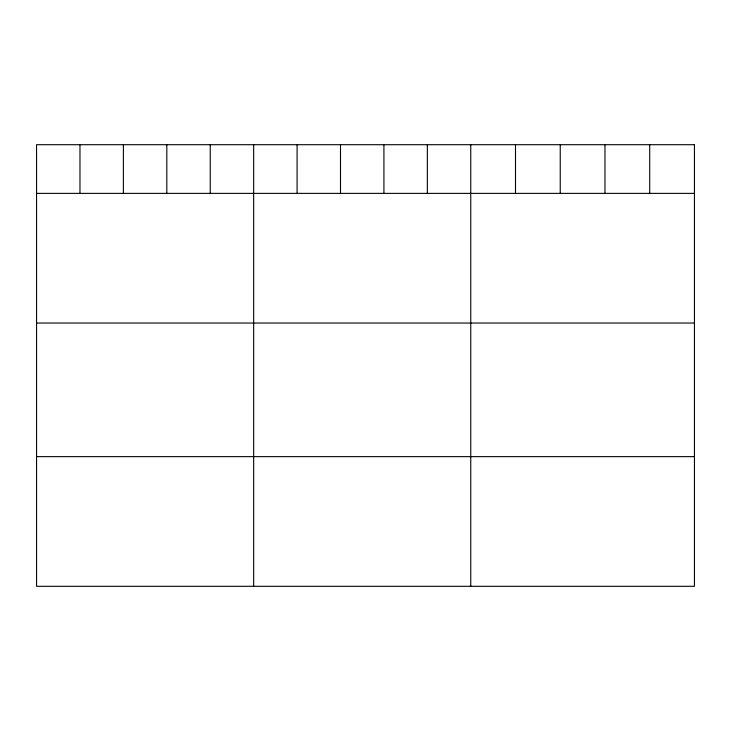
<?xml version="1.0" encoding="UTF-8"?>
<svg xmlns="http://www.w3.org/2000/svg" width="731" height="731" viewBox="0 0 731 731"><rect width="100%" height="100%" fill="white"/><g stroke="black" fill="none" stroke-linecap="round" stroke-linejoin="round"><path stroke-width="1.1" d="M36.55 193.377L694.45 193.377M36.55 323.038L694.45 323.038M36.55 456.637L694.45 456.637M649.713 144.701L649.713 193.377M604.976 144.701L604.976 193.377M560.238 144.701L560.238 193.377M515.501 144.701L515.501 193.377M470.764 144.701L470.764 586.299M427.343 144.701L427.343 193.377M383.921 144.701L383.921 193.377M340.5 144.701L340.5 193.377M297.078 144.701L297.078 193.377M253.657 144.701L253.657 586.299M210.236 144.701L210.236 193.377M166.814 144.701L166.814 193.377M123.393 144.701L123.393 193.377M79.971 144.701L79.971 193.377M694.45 144.701L36.55 144.701L36.55 586.299L694.45 586.299L694.45 144.701"/></g></svg>
